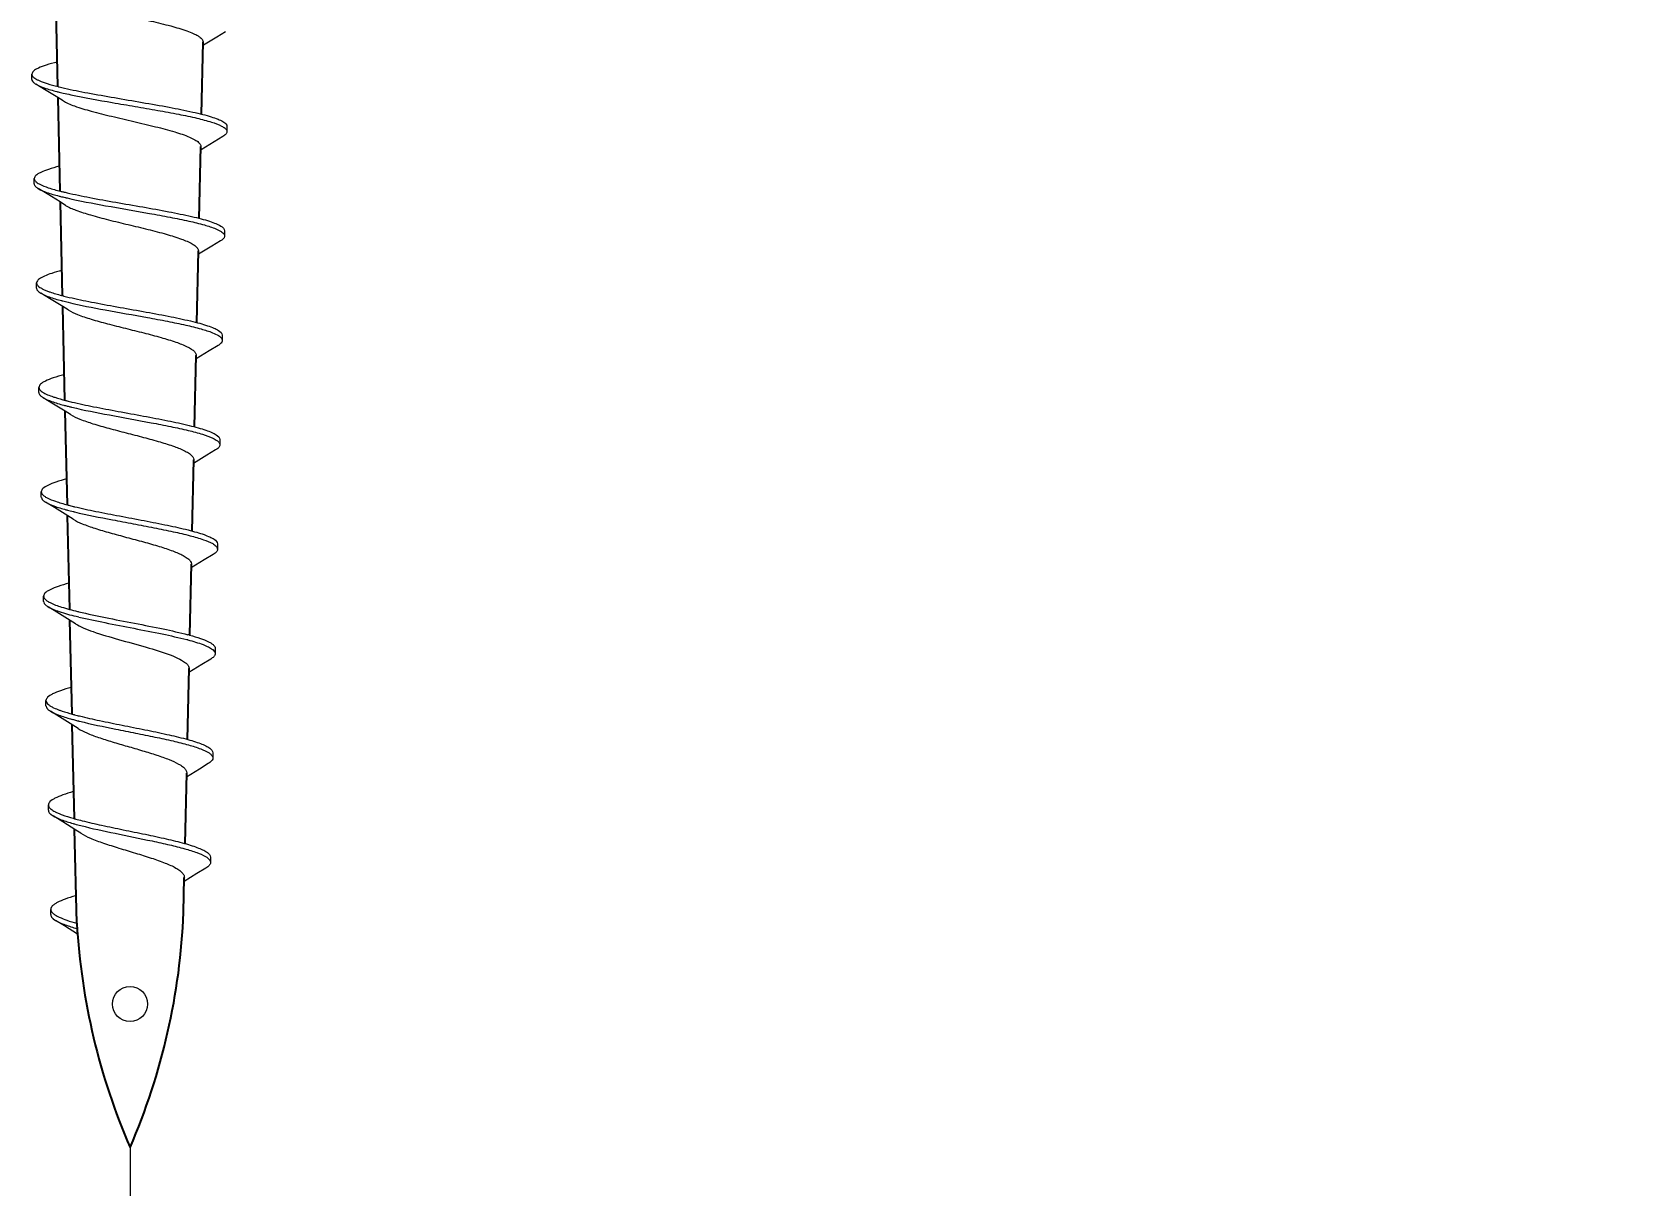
# Model space of a CAD drawing. Header units: millimetres. Extents: x 63062 to 67932, y -25501 to -20708.
# Drawn here: x 64216 to 64827, y -24165 to -23723 of the extents above; entities that cross this region are included whole.
import ezdxf

# ---------------------------------------------------------------- set-up
doc = ezdxf.new("R2010")
doc.units = ezdxf.units.MM
doc.header["$LTSCALE"] = 0.5
doc.layers.get('0').update_dxf_attribs({"lineweight": 13})
doc.layers.add('02 Dimention', color=4, linetype='Continuous', lineweight=5)
doc.layers.add('02___PRT_ALL_AXES', color=7, linetype='Continuous')
doc.styles.add('GB', font='gbeitc.shx', dxfattribs={"width": 0.8, "bigfont": 'gbcbig.shx'})
doc.dimstyles.new('S-030', dxfattribs={"dimscale": 30, "dimtxt": 3, "dimasz": 1, "dimexe": 1.25, "dimexo": 0, "dimtad": 1, "dimdec": 1, "dimdsep": 46, "dimtxsty": 'GB', "dimblk": 'ARCHTICK', "dimcen": 3.5, "dimclrd": 256, "dimclre": 256, "dimclrt": 3, "dimazin": 2, "dimtfac": 1, "dimtdec": 1, "dimtmove": 0, "dimatfit": 3, "dimldrblk": 'DOT', "dimfxl": 1.75, "dimlwd": -1, "dimlwe": -1, "dimarcsym": 0})

# ---------------------------------------------------------------- blocks, each defined once
blk = doc.blocks.new('*U239')
at = {"color": 7, "linetype": 'Continuous'}
for p, q in [((33.21, -774.55), (28.2, -777.6)), ((36.55, -772.54), (33.21, -774.55)), ((28.2, -777.6), (27.98, -777.73)), ((-37.61, -790.74), (-37.61, -788.74)), ((-25.62, -798.93), (-27.72, -797.63)), ((35.62, -812.58), (32.27, -814.6)), ((37.16, -808.74), (37.16, -810.74)), ((27.25, -817.67), (27.08, -817.77)), ((32.27, -814.6), (27.25, -817.67)), ((-36.71, -830.74), (-36.71, -828.74)), ((-24.67, -839), (-26.77, -837.7)), ((36.26, -848.74), (36.26, -850.74)), ((34.68, -852.62), (31.33, -854.65)), ((-35.69, -868.24), (-35.8, -868.74)), ((-35.8, -870.74), (-35.8, -868.74)), ((-26.23, -875.51), (-26.07, -875.55)), ((-23.72, -879.08), (-25.81, -877.77)), ((35.35, -888.74), (35.35, -890.74)), ((33.75, -892.66), (30.38, -894.71)), ((-34.9, -910.74), (-34.9, -908.74)), ((-22.76, -919.16), (-24.86, -917.85)), ((34.45, -928.74), (34.45, -930.74)), ((29.43, -934.77), (24.38, -937.89)), ((32.81, -932.71), (29.43, -934.77)), ((-34, -950.74), (-34, -948.74)), ((-21.8, -959.25), (-23.89, -957.93)), ((-21.8, -956.31), (-21.62, -956.36)), ((33.55, -968.73), (33.55, -970.73)), ((28.48, -974.83), (23.48, -977.93)), ((31.87, -972.76), (28.48, -974.83)), ((-33.1, -990.73), (-33.1, -988.73)), ((-20.83, -999.35), (-22.93, -998.02)), ((30.93, -1012.81), (27.52, -1014.9)), ((32.65, -1008.73), (32.65, -1010.73)), ((27.52, -1014.9), (22.57, -1017.98)), ((-32.2, -1030.73), (-32.2, -1028.73)), ((-19.86, -1039.45), (-21.96, -1038.11)), ((31.75, -1048.73), (31.75, -1050.73)), ((26.57, -1054.97), (21.67, -1058.03)), ((29.99, -1052.87), (26.57, -1054.97)), ((-31.3, -1070.73), (-31.3, -1068.73)), ((-18.9, -1079.55), (-20.79, -1078.33)), ((29.04, -1092.92), (25.61, -1095.04)), ((30.85, -1088.73), (30.85, -1090.73)), ((25.61, -1095.04), (20.77, -1098.09)), ((-30.4, -1110.73), (-30.4, -1108.73))]:
    blk.add_line(p, q, dxfattribs=at)
for points in [[(-27.72, -797.63), (-32.74, -794.57), (-36.08, -792.56)], [(-26.77, -837.7), (-31.8, -834.62), (-35.15, -832.6)], [(31.33, -854.65), (26.29, -857.74), (26.18, -857.81)], [(-25.81, -877.77), (-30.85, -874.68), (-34.21, -872.64)], [(30.38, -894.71), (25.33, -897.81), (25.28, -897.85)], [(-24.86, -917.85), (-29.9, -914.74), (-33.28, -912.69)], [(-23.89, -957.93), (-28.95, -954.8), (-32.34, -952.74)], [(-22.93, -998.02), (-28, -994.86), (-31.4, -992.79)], [(-21.96, -1038.11), (-27.05, -1034.93), (-30.46, -1032.84)], [(-20.79, -1078.33), (-25.73, -1075.22), (-29.51, -1072.9)], [(-20.13, -1118.24), (-25.13, -1115.08), (-28.57, -1112.95)]]:
    blk.add_lwpolyline(points, dxfattribs=at)
blk.add_circle((0, -1145), 6.75, dxfattribs=at)
for centre, radius, start, end in [((26.6, -776.5), 1.45, 355.84007, 8.22723), ((-1.44, -688.73), 107.98, 255.98601, 256.22806), ((2.79, -671.35), 125.87, 256.23809, 257.17989), ((-3.18, -697.71), 100.79, 255.73152, 255.98604), ((0.92, -681.16), 117.84, 255.9968, 256.987), ((10.79, -638.71), 161.42, 256.96892, 258.01557), ((25.66, -816.5), 1.49, 350.05966, 3.03386), ((-2.11, -738.5), 100.13, 255.5039, 255.8268), ((0.05, -727.95), 108.94, 255.82668, 256.12908), ((1.72, -723.26), 115.83, 255.8336, 256.70576), ((3.42, -714.24), 123.06, 256.13438, 256.68753), ((7.48, -697.14), 140.63, 256.68299, 257.00362), ((6.67, -702.59), 137.09, 256.68092, 256.85037), ((8.38, -695.27), 144.61, 256.85023, 257.00152), ((24.7, -856.5), 1.56, 354.40989, 5.38967), ((-1.03, -777.25), 99.5, 255.32902, 255.65766), ((0.87, -769.83), 107.16, 255.65614, 255.8574), ((5.17, -752.65), 124.87, 255.86865, 256.83376), ((-0.76, -778.17), 100.62, 255.42801, 255.63836), ((3.41, -761.79), 117.51, 255.65029, 256.65934), ((23.75, -896.5), 1.6, 0.05132, 3.41846), ((0.13, -819.77), 99.13, 255.09623, 255.4565), ((2.53, -808.5), 108.7, 255.45632, 255.7909), ((2.78, -809.52), 109.71, 255.45734, 255.85876), ((7.09, -790.43), 127.34, 255.79846, 256.66802), ((7.18, -792.01), 127.77, 255.86521, 256.48488), ((11.21, -775.36), 144.9, 256.47554, 256.64055), ((22.79, -936.5), 1.66, 0.04934, 3.42862), ((0.94, -861.61), 97.39, 254.83464, 255.16659), ((3.17, -851.18), 106.11, 255.16647, 255.477), ((5.72, -843.47), 116.15, 255.17931, 256.29741), ((7.66, -833.74), 124.12, 255.4897, 256.27046), ((12.59, -813.71), 144.75, 256.25709, 256.48704), ((13.03, -813.91), 146.59, 256.33119, 256.48633), ((32.32, -970.73), 1.23, 0.00215, 10.59086), ((21.83, -976.5), 1.73, 0.04735, 3.43855), ((16.22, -847.02), 153.91, 256.1239, 256.55318), ((17.54, -839.55), 159.54, 256.33857, 256.54931), ((-5.91, -1111.53), 109.69, 75.15176, 75.36926), ((-3.7, -1101.21), 101.08, 74.77443, 75.15359), ((20.85, -1016.5), 1.8, 352.40598, 3.87126), ((3.23, -942.97), 96.35, 254.35937, 254.73901), ((5.78, -931.63), 106.03, 254.7388, 255.09009), ((6.33, -931.58), 108.15, 254.74145, 255.23598), ((7.67, -924.54), 113.36, 255.08781, 255.23094), ((11.82, -908.72), 129.72, 255.24052, 256.09699), ((11.55, -911.75), 128.65, 255.24235, 255.90907), ((16.17, -893.44), 147.54, 255.89805, 256.06982), ((19.88, -1056.5), 1.87, 348.69121, 3.33773), ((4.35, -981.79), 95.69, 254.14137, 254.48554), ((4.35, -983.79), 95.69, 254.14137, 254.48546), ((6.54, -973.93), 103.85, 254.48432, 254.73343), ((12.08, -953.49), 125.03, 254.74979, 255.90484), ((9.96, -963.46), 116.78, 254.50183, 255.71814), ((18.91, -1096.49), 1.94, 349.62407, 2.93138), ((5.4, -1024.94), 94.7, 253.85875, 254.15953), ((7.54, -1015.41), 102.52, 254.15946, 254.18202), ((11.26, -1004.15), 116.3, 254.18028, 254.26586)]:
    blk.add_arc(centre, radius, start, end, dxfattribs=at)
for points, knots in [([(-26.58, -758.86), (-25.99, -759.22), (-24.62, -759.91), (-21.19, -761.25), (-15.81, -762.83), (-8.44, -764.64), (-0.34, -766.46), (7.78, -768.29), (15.2, -770.1), (20.62, -771.69), (24.09, -773.04), (25.49, -773.74), (26.08, -774.1)], [0, 0, 0, 0, 0.037321, 0.083682, 0.200769, 0.342831, 0.498268, 0.654015, 0.79692, 0.915162, 0.962114, 1, 1, 1, 1]), ([(26.08, -774.1), (26.26, -774.21), (26.86, -774.6), (27.42, -775.08), (27.71, -775.5)], [0, 0, 0, 0, 0.294233, 1, 1, 1, 1]), ([(27.71, -775.5), (27.75, -775.56), (27.91, -775.8), (28.01, -776.08), (28.04, -776.29)], [0, 0, 0, 0, 0.27065, 1, 1, 1, 1]), ([(-27.97, -784.08), (-29.35, -784.43), (-31.77, -785.1), (-34.52, -786.08), (-36.14, -786.93), (-37.09, -787.59), (-37.61, -788.3), (-37.61, -788.74)], [0, 0, 0, 0, 0.38634, 0.680697, 0.792002, 0.880179, 1, 1, 1, 1]), ([(-37.61, -788.74), (-37.61, -788.83), (-37.55, -789.27), (-37.25, -789.64), (-37, -789.88)], [0, 0, 0, 0, 0.219033, 1, 1, 1, 1]), ([(-37.61, -790.74), (-37.61, -790.82), (-37.56, -791.18), (-37.35, -791.51), (-37.16, -791.72)], [0, 0, 0, 0, 0.225905, 1, 1, 1, 1]), ([(-37.16, -791.72), (-37.1, -791.79), (-36.77, -792.11), (-36.39, -792.37), (-36.08, -792.56)], [0, 0, 0, 0, 0.216658, 1, 1, 1, 1]), ([(-37, -789.88), (-36.94, -789.94), (-36.65, -790.19), (-36.34, -790.4), (-36.08, -790.56)], [0, 0, 0, 0, 0.223351, 1, 1, 1, 1]), ([(-36.08, -790.56), (-35.99, -790.61), (-35.59, -790.84), (-35.18, -791.04), (-34.86, -791.19)], [0, 0, 0, 0, 0.229017, 1, 1, 1, 1]), ([(-36.08, -792.56), (-35.08, -793.16), (-32.39, -794.2), (-29.65, -794.97), (-28.02, -795.39)], [0, 0, 0, 0, 0.41111, 1, 1, 1, 1]), ([(-34.86, -791.19), (-33.85, -791.64), (-31.44, -792.49), (-28.98, -793.15), (-27.59, -793.5)], [0, 0, 0, 0, 0.435159, 1, 1, 1, 1]), ([(-25.13, -794.08), (-22.18, -794.76), (-15.81, -796.02), (-5.85, -797.77), (4.57, -799.53), (14.6, -801.29), (22.34, -802.8), (27.71, -804.08), (30.94, -804.97), (33.53, -805.86), (35.26, -806.65), (36.26, -807.32), (36.87, -807.86), (37.16, -808.4), (37.16, -808.74)], [0, 0, 0, 0, 0.140568, 0.301106, 0.468955, 0.630756, 0.77366, 0.834451, 0.886577, 0.92915, 0.961705, 0.974276, 0.984574, 1, 1, 1, 1]), ([(-25.62, -798.93), (-25.02, -799.31), (-23.58, -800.03), (-20.01, -801.42), (-14.43, -803.07), (-6.83, -804.96), (1.4, -806.86), (9.49, -808.75), (16.65, -810.64), (21.7, -812.3), (24.72, -813.73), (25.84, -814.47), (26.26, -814.86)], [0, 0, 0, 0, 0.039251, 0.088055, 0.211007, 0.359085, 0.519066, 0.676284, 0.816329, 0.926819, 0.968258, 1, 1, 1, 1]), ([(-22.73, -796.61), (-17.44, -797.74), (-9.2, -799.2), (1.93, -801.09), (10.41, -802.54), (18.32, -804), (25.21, -805.44), (30.72, -806.87), (33.85, -807.96), (35.08, -808.6)], [0, 0, 0, 0, 0.27446, 0.424627, 0.572856, 0.711228, 0.832411, 0.930164, 1, 1, 1, 1]), ([(35.08, -808.6), (35.54, -808.84), (36.31, -809.29), (36.94, -809.97), (37.07, -810.31)], [0, 0, 0, 0, 0.592203, 1, 1, 1, 1]), ([(36.4, -812.02), (36.35, -812.07), (36.1, -812.27), (35.83, -812.45), (35.62, -812.58)], [0, 0, 0, 0, 0.228493, 1, 1, 1, 1]), ([(37.16, -810.74), (37.16, -810.85), (37.08, -811.35), (36.7, -811.76), (36.4, -812.02)], [0, 0, 0, 0, 0.213657, 1, 1, 1, 1]), ([(26.26, -814.86), (26.36, -814.96), (26.7, -815.29), (26.97, -815.7), (27.08, -816.02)], [0, 0, 0, 0, 0.285891, 1, 1, 1, 1]), ([(-27.09, -824.03), (-28.46, -824.38), (-30.88, -825.05), (-33.62, -826.05), (-35.24, -826.91), (-36.19, -827.58), (-36.71, -828.29), (-36.71, -828.74)], [0, 0, 0, 0, 0.385415, 0.679429, 0.790859, 0.879211, 1, 1, 1, 1]), ([(-36.71, -828.74), (-36.71, -828.84), (-36.64, -829.29), (-36.34, -829.67), (-36.08, -829.92)], [0, 0, 0, 0, 0.218702, 1, 1, 1, 1]), ([(-36.71, -830.74), (-36.71, -830.91), (-36.64, -831.15), (-36.53, -831.36), (-36.49, -831.42)], [0, 0, 0, 0, 0.730352, 1, 1, 1, 1]), ([(-36.49, -831.42), (-36.43, -831.52), (-36.06, -832), (-35.56, -832.35), (-35.15, -832.6)], [0, 0, 0, 0, 0.204669, 1, 1, 1, 1]), ([(-36.08, -829.92), (-36.02, -829.97), (-35.73, -830.23), (-35.4, -830.44), (-35.15, -830.6)], [0, 0, 0, 0, 0.223696, 1, 1, 1, 1]), ([(-34.61, -830.9), (-33.56, -831.45), (-30.91, -832.43), (-28.2, -833.18), (-26.63, -833.57)], [0, 0, 0, 0, 0.422852, 1, 1, 1, 1]), ([(-35.15, -832.6), (-34.15, -833.2), (-31.5, -834.24), (-28.78, -835.02), (-27.18, -835.43)], [0, 0, 0, 0, 0.41264, 1, 1, 1, 1]), ([(-24.15, -834.17), (-21.26, -834.84), (-15.04, -836.1), (-5.35, -837.84), (4.76, -839.58), (14.48, -841.33), (21.95, -842.84), (27.14, -844.1), (30.25, -844.99), (32.79, -845.9), (34.82, -846.84), (36.25, -847.95), (36.25, -848.74)], [0, 0, 0, 0, 0.141836, 0.302989, 0.47092, 0.632446, 0.774917, 0.83551, 0.887456, 0.929936, 0.962476, 1, 1, 1, 1]), ([(-24.15, -836.17), (-19.24, -837.3), (-8.72, -839.27), (4.5, -841.52), (15.13, -843.47), (22.18, -844.89), (28.04, -846.31), (31.47, -847.38), (32.9, -847.98)], [0, 0, 0, 0, 0.258999, 0.550599, 0.689962, 0.815319, 0.920323, 1, 1, 1, 1]), ([(-24.67, -839), (-23.45, -839.77), (-20.27, -841.1), (-14.76, -842.84), (-8.04, -844.6), (-0.68, -846.37), (6.72, -848.15), (13.55, -849.91), (19.26, -851.67), (22.57, -853.01), (23.88, -853.78)], [0, 0, 0, 0, 0.085095, 0.201531, 0.341457, 0.494247, 0.647919, 0.790355, 0.910542, 1, 1, 1, 1]), ([(32.9, -847.98), (33.6, -848.27), (34.73, -848.8), (35.77, -849.61), (36.04, -850.04)], [0, 0, 0, 0, 0.599674, 1, 1, 1, 1]), ([(23.88, -853.78), (24.09, -853.9), (24.8, -854.34), (25.47, -854.87), (25.82, -855.34)], [0, 0, 0, 0, 0.295216, 1, 1, 1, 1]), ([(25.82, -855.34), (25.88, -855.42), (26.09, -855.73), (26.22, -856.09), (26.25, -856.35)], [0, 0, 0, 0, 0.274961, 1, 1, 1, 1]), ([(35.81, -851.74), (35.74, -851.82), (35.4, -852.15), (35, -852.43), (34.68, -852.62)], [0, 0, 0, 0, 0.216386, 1, 1, 1, 1]), ([(36.25, -850.74), (36.25, -850.82), (36.21, -851.19), (36, -851.53), (35.81, -851.74)], [0, 0, 0, 0, 0.226359, 1, 1, 1, 1]), ([(36.04, -850.04), (36.07, -850.09), (36.19, -850.31), (36.25, -850.56), (36.25, -850.74)], [0, 0, 0, 0, 0.269919, 1, 1, 1, 1]), ([(-26.28, -863.99), (-27.51, -864.31), (-29.71, -864.93), (-32.57, -865.96), (-34.55, -866.94), (-35.5, -867.8), (-35.69, -868.24)], [0, 0, 0, 0, 0.364416, 0.653433, 0.863361, 1, 1, 1, 1]), ([(-35.8, -868.74), (-35.8, -868.84), (-35.73, -869.33), (-35.39, -869.74), (-35.11, -869.99)], [0, 0, 0, 0, 0.216719, 1, 1, 1, 1]), ([(-35.8, -870.74), (-35.8, -870.84), (-35.73, -871.33), (-35.39, -871.74), (-35.11, -871.99)], [0, 0, 0, 0, 0.216719, 1, 1, 1, 1]), ([(-35.11, -869.99), (-35.05, -870.05), (-34.77, -870.29), (-34.46, -870.49), (-34.21, -870.64)], [0, 0, 0, 0, 0.225718, 1, 1, 1, 1]), ([(-35.11, -871.99), (-35.05, -872.05), (-34.77, -872.29), (-34.46, -872.49), (-34.21, -872.64)], [0, 0, 0, 0, 0.225712, 1, 1, 1, 1]), ([(-34.21, -870.64), (-34.05, -870.74), (-33.83, -870.86), (-33.61, -870.98), (-33.55, -871.01)], [0, 0, 0, 0, 0.73788, 1, 1, 1, 1]), ([(-34.21, -872.64), (-33.21, -873.25), (-30.56, -874.3), (-27.84, -875.09), (-26.23, -875.51)], [0, 0, 0, 0, 0.413771, 1, 1, 1, 1]), ([(-33.55, -871.01), (-33.43, -871.07), (-32.88, -871.34), (-32.31, -871.58), (-31.87, -871.75)], [0, 0, 0, 0, 0.229275, 1, 1, 1, 1]), ([(-31.87, -871.75), (-31.48, -871.9), (-29.62, -872.58), (-27.73, -873.12), (-26.23, -873.51)], [0, 0, 0, 0, 0.215998, 1, 1, 1, 1]), ([(-23.72, -879.08), (-22.57, -879.8), (-19.66, -881.07), (-14.6, -882.74), (-8.47, -884.42), (-1.72, -886.11), (5.15, -887.81), (11.62, -889.5), (17.2, -891.19), (20.53, -892.46), (21.93, -893.16)], [0, 0, 0, 0, 0.084456, 0.198049, 0.333952, 0.482881, 0.634288, 0.777358, 0.90201, 1, 1, 1, 1]), ([(-23.7, -876.14), (-19, -877.26), (-8.87, -879.2), (3.86, -881.43), (14.16, -883.35), (21.03, -884.76), (26.81, -886.16), (30.22, -887.22), (31.66, -887.8)], [0, 0, 0, 0, 0.256261, 0.545827, 0.685039, 0.811081, 0.917724, 1, 1, 1, 1]), ([(-23.27, -874.24), (-20.45, -874.9), (-14.39, -876.15), (-4.95, -877.88), (4.87, -879.62), (14.29, -881.36), (21.53, -882.86), (26.55, -884.13), (29.55, -885.01), (32.01, -885.91), (33.99, -886.85), (35.35, -887.96), (35.35, -888.74)], [0, 0, 0, 0, 0.142616, 0.304032, 0.47182, 0.632949, 0.774943, 0.835322, 0.887102, 0.929483, 0.962026, 1, 1, 1, 1]), ([(31.66, -887.8), (32.44, -888.12), (33.69, -888.69), (34.85, -889.56), (35.13, -890.03)], [0, 0, 0, 0, 0.603422, 1, 1, 1, 1]), ([(34.91, -891.74), (34.84, -891.82), (34.49, -892.18), (34.08, -892.46), (33.75, -892.66)], [0, 0, 0, 0, 0.215722, 1, 1, 1, 1]), ([(35.35, -890.74), (35.35, -890.82), (35.31, -891.19), (35.1, -891.53), (34.91, -891.74)], [0, 0, 0, 0, 0.227153, 1, 1, 1, 1]), ([(35.13, -890.03), (35.17, -890.08), (35.29, -890.3), (35.35, -890.55), (35.35, -890.74)], [0, 0, 0, 0, 0.269519, 1, 1, 1, 1]), ([(21.93, -893.16), (22.49, -893.44), (23.47, -893.98), (24.36, -894.67), (24.68, -895.03)], [0, 0, 0, 0, 0.562882, 1, 1, 1, 1]), ([(24.68, -895.03), (24.78, -895.14), (25.11, -895.54), (25.33, -896.04), (25.35, -896.41)], [0, 0, 0, 0, 0.285578, 1, 1, 1, 1]), ([(-25.35, -903.92), (-26.72, -904.28), (-29.11, -904.97), (-31.84, -905.99), (-33.45, -906.86), (-34.4, -907.55), (-34.9, -908.28), (-34.9, -908.74)], [0, 0, 0, 0, 0.383352, 0.676712, 0.788292, 0.877116, 1, 1, 1, 1]), ([(-34.9, -908.74), (-34.9, -908.88), (-34.77, -909.58), (-34.18, -910.08), (-33.72, -910.4)], [0, 0, 0, 0, 0.202019, 1, 1, 1, 1]), ([(-34.9, -910.74), (-34.9, -910.8), (-34.88, -911.06), (-34.78, -911.3), (-34.67, -911.47)], [0, 0, 0, 0, 0.237137, 1, 1, 1, 1]), ([(-34.67, -911.47), (-34.62, -911.55), (-34.36, -911.91), (-34.01, -912.2), (-33.72, -912.4)], [0, 0, 0, 0, 0.215467, 1, 1, 1, 1]), ([(-33.28, -912.69), (-32.28, -913.29), (-29.65, -914.35), (-26.96, -915.14), (-25.37, -915.56)], [0, 0, 0, 0, 0.415308, 1, 1, 1, 1]), ([(-32.68, -911.02), (-32.49, -911.12), (-31.62, -911.54), (-30.71, -911.9), (-30, -912.15)], [0, 0, 0, 0, 0.220605, 1, 1, 1, 1]), ([(-30, -912.15), (-29.62, -912.29), (-27.89, -912.87), (-26.14, -913.36), (-24.77, -913.72)], [0, 0, 0, 0, 0.222385, 1, 1, 1, 1]), ([(-22.27, -914.34), (-19.51, -914.99), (-13.61, -916.23), (-4.44, -917.95), (5.07, -919.68), (14.17, -921.41), (21.15, -922.9), (25.98, -924.16), (28.87, -925.03), (31.24, -925.93), (33.15, -926.87), (34.45, -927.98), (34.45, -928.74)], [0, 0, 0, 0, 0.143795, 0.305651, 0.473296, 0.633905, 0.775242, 0.835316, 0.886848, 0.929069, 0.961571, 1, 1, 1, 1]), ([(-22.27, -916.34), (-17.52, -917.47), (-7.4, -919.43), (5.27, -921.7), (15.36, -923.66), (21.95, -925.09), (27.36, -926.52), (30.49, -927.6), (31.77, -928.21)], [0, 0, 0, 0, 0.264532, 0.558355, 0.697271, 0.821104, 0.923591, 1, 1, 1, 1]), ([(-22.76, -919.16), (-21.64, -919.87), (-18.8, -921.14), (-13.9, -922.79), (-7.98, -924.47), (-1.49, -926.15), (5.1, -927.85), (11.3, -929.53), (16.65, -931.21), (19.83, -932.47), (21.17, -933.16)], [0, 0, 0, 0, 0.085951, 0.200357, 0.336451, 0.485082, 0.635877, 0.778231, 0.90228, 1, 1, 1, 1]), ([(31.77, -928.21), (32.36, -928.49), (33.33, -929.01), (34.17, -929.82), (34.34, -930.23)], [0, 0, 0, 0, 0.59843, 1, 1, 1, 1]), ([(21.17, -933.16), (21.71, -933.45), (22.66, -933.99), (23.51, -934.69), (23.82, -935.05)], [0, 0, 0, 0, 0.561895, 1, 1, 1, 1]), ([(23.82, -935.05), (23.92, -935.16), (24.22, -935.55), (24.43, -936.04), (24.45, -936.4)], [0, 0, 0, 0, 0.282895, 1, 1, 1, 1]), ([(33.85, -931.93), (33.78, -931.99), (33.46, -932.29), (33.1, -932.54), (32.81, -932.71)], [0, 0, 0, 0, 0.221626, 1, 1, 1, 1]), ([(34.45, -930.74), (34.45, -930.84), (34.39, -931.29), (34.1, -931.68), (33.85, -931.93)], [0, 0, 0, 0, 0.221293, 1, 1, 1, 1]), ([(-24.26, -943.8), (-25.65, -944.17), (-28.09, -944.88), (-30.87, -945.92), (-32.52, -946.82), (-33.49, -947.52), (-34, -948.27), (-34, -948.74)], [0, 0, 0, 0, 0.382602, 0.676009, 0.787723, 0.876764, 1, 1, 1, 1]), ([(-34, -948.74), (-34, -948.83), (-33.95, -949.28), (-33.67, -949.66), (-33.43, -949.9)], [0, 0, 0, 0, 0.22263, 1, 1, 1, 1]), ([(-34, -950.74), (-34, -950.82), (-33.97, -951.16), (-33.79, -951.48), (-33.62, -951.69)], [0, 0, 0, 0, 0.23038, 1, 1, 1, 1]), ([(-33.62, -951.69), (-33.55, -951.78), (-33.17, -952.19), (-32.71, -952.51), (-32.34, -952.74)], [0, 0, 0, 0, 0.212648, 1, 1, 1, 1]), ([(-33.43, -949.9), (-33.36, -949.98), (-33.03, -950.29), (-32.65, -950.55), (-32.34, -950.74)], [0, 0, 0, 0, 0.22032, 1, 1, 1, 1]), ([(-32.34, -952.74), (-31.35, -953.34), (-28.76, -954.39), (-26.1, -955.18), (-24.54, -955.61)], [0, 0, 0, 0, 0.417054, 1, 1, 1, 1]), ([(-31.8, -951.04), (-30.76, -951.59), (-28.17, -952.58), (-25.52, -953.35), (-23.99, -953.75)], [0, 0, 0, 0, 0.426574, 1, 1, 1, 1]), ([(-21.79, -959.25), (-20.7, -959.95), (-17.94, -961.2), (-13.19, -962.85), (-7.49, -964.52), (-1.26, -966.2), (5.05, -967.88), (10.98, -969.56), (16.09, -971.23), (19.13, -972.48), (20.4, -973.17)], [0, 0, 0, 0, 0.087508, 0.202756, 0.33904, 0.487349, 0.637501, 0.779109, 0.902538, 1, 1, 1, 1]), ([(-21.23, -954.45), (-18.54, -955.1), (-12.8, -956.32), (-3.89, -958.04), (5.3, -959.75), (14.07, -961.47), (20.78, -962.95), (25.43, -964.19), (28.2, -965.06), (30.47, -965.95), (32.32, -966.89), (33.55, -967.99), (33.55, -968.73)], [0, 0, 0, 0, 0.145126, 0.307485, 0.474974, 0.635006, 0.775607, 0.835334, 0.886595, 0.928626, 0.961088, 1, 1, 1, 1]), ([(-21.23, -956.45), (-16.44, -957.6), (-8.93, -959.08), (1.23, -960.99), (9.02, -962.47), (16.29, -963.94), (22.65, -965.4), (27.71, -966.85), (30.59, -967.97), (31.7, -968.61)], [0, 0, 0, 0, 0.271825, 0.421729, 0.570201, 0.709132, 0.831006, 0.929455, 1, 1, 1, 1]), ([(31.7, -968.61), (32.16, -968.88), (32.91, -969.36), (33.46, -970.15), (33.53, -970.51)], [0, 0, 0, 0, 0.592423, 1, 1, 1, 1]), ([(33.55, -970.73), (33.55, -970.85), (33.47, -971.4), (33.08, -971.84), (32.76, -972.12)], [0, 0, 0, 0, 0.215032, 1, 1, 1, 1]), ([(20.4, -973.17), (20.93, -973.46), (21.85, -974.01), (22.67, -974.71), (22.97, -975.07)], [0, 0, 0, 0, 0.56097, 1, 1, 1, 1]), ([(22.97, -975.07), (23.05, -975.18), (23.34, -975.57), (23.53, -976.05), (23.55, -976.39)], [0, 0, 0, 0, 0.280096, 1, 1, 1, 1]), ([(32.76, -972.12), (32.7, -972.18), (32.42, -972.41), (32.11, -972.61), (31.87, -972.76)], [0, 0, 0, 0, 0.227731, 1, 1, 1, 1]), ([(-23.5, -983.77), (-24.87, -984.14), (-27.28, -984.86), (-30.02, -985.9), (-31.64, -986.81), (-32.6, -987.52), (-33.1, -988.27), (-33.1, -988.73)], [0, 0, 0, 0, 0.381257, 0.674164, 0.785898, 0.875273, 1, 1, 1, 1]), ([(-33.1, -988.73), (-33.1, -988.83), (-33.05, -989.28), (-32.77, -989.67), (-32.53, -989.92)], [0, 0, 0, 0, 0.223377, 1, 1, 1, 1]), ([(-32.53, -989.92), (-32.46, -989.99), (-32.11, -990.32), (-31.72, -990.59), (-31.4, -990.79)], [0, 0, 0, 0, 0.219825, 1, 1, 1, 1]), ([(-33.1, -990.73), (-33.1, -990.83), (-33.05, -991.27), (-32.79, -991.65), (-32.55, -991.89)], [0, 0, 0, 0, 0.224163, 1, 1, 1, 1]), ([(-32.55, -991.89), (-32.48, -991.97), (-32.13, -992.31), (-31.72, -992.59), (-31.4, -992.79)], [0, 0, 0, 0, 0.219052, 1, 1, 1, 1]), ([(-31.4, -990.79), (-31.34, -990.82), (-31.1, -990.97), (-30.84, -991.1), (-30.65, -991.2)], [0, 0, 0, 0, 0.237346, 1, 1, 1, 1]), ([(-31.4, -992.79), (-30.82, -993.14), (-29.42, -993.81), (-25.87, -995.11), (-22.86, -995.91), (-20.69, -996.44)], [0, 0, 0, 0, 0.179412, 0.407917, 1, 1, 1, 1]), ([(-30.65, -991.2), (-29.27, -991.91), (-25.77, -993.13), (-22.21, -994.07), (-20.14, -994.58)], [0, 0, 0, 0, 0.421145, 1, 1, 1, 1]), ([(-19.57, -994.72), (-16.22, -995.52), (-9.11, -997.01), (1.68, -999.08), (12.26, -1001.15), (19.07, -1002.67), (22.2, -1003.5)], [0, 0, 0, 0, 0.242442, 0.509997, 0.772383, 1, 1, 1, 1]), ([(-20.83, -999.35), (-19.92, -999.92), (-17.72, -1001), (-12.27, -1003.05), (-4.16, -1005.4), (5.76, -1008.11), (12.4, -1010.12), (15.42, -1011.27)], [0, 0, 0, 0, 0.084355, 0.191835, 0.457162, 0.745696, 1, 1, 1, 1]), ([(-19.57, -996.72), (-16.26, -997.51), (-9.25, -998.98), (1.42, -1001.03), (11.9, -1003.08), (18.67, -1004.58), (21.79, -1005.39)], [0, 0, 0, 0, 0.241667, 0.508439, 0.770841, 1, 1, 1, 1]), ([(22.2, -1005.5), (24.16, -1006.02), (26.85, -1006.79), (29.96, -1008.09), (31.13, -1008.75), (31.59, -1009.11)], [0, 0, 0, 0, 0.602595, 0.827991, 1, 1, 1, 1]), ([(22.84, -1003.67), (24.24, -1004.05), (26.7, -1004.78), (29.5, -1005.85), (31.15, -1006.77), (32.14, -1007.5), (32.65, -1008.26), (32.65, -1008.73)], [0, 0, 0, 0, 0.381036, 0.674256, 0.786076, 0.875412, 1, 1, 1, 1]), ([(15.42, -1011.27), (15.84, -1011.43), (17.33, -1012.02), (18.79, -1012.69), (19.79, -1013.26)], [0, 0, 0, 0, 0.279873, 1, 1, 1, 1]), ([(19.79, -1013.26), (20.29, -1013.55), (21.16, -1014.11), (21.91, -1014.83), (22.18, -1015.19)], [0, 0, 0, 0, 0.561246, 1, 1, 1, 1]), ([(32.33, -1011.62), (32.26, -1011.73), (31.86, -1012.2), (31.35, -1012.56), (30.93, -1012.81)], [0, 0, 0, 0, 0.209269, 1, 1, 1, 1]), ([(31.59, -1009.11), (31.68, -1009.18), (32, -1009.44), (32.29, -1009.75), (32.43, -1010)], [0, 0, 0, 0, 0.284304, 1, 1, 1, 1]), ([(32.65, -1010.73), (32.65, -1010.81), (32.62, -1011.13), (32.47, -1011.43), (32.33, -1011.62)], [0, 0, 0, 0, 0.233895, 1, 1, 1, 1]), ([(32.43, -1010), (32.47, -1010.06), (32.59, -1010.29), (32.65, -1010.55), (32.65, -1010.73)], [0, 0, 0, 0, 0.268017, 1, 1, 1, 1]), ([(22.18, -1015.19), (22.25, -1015.29), (22.48, -1015.64), (22.63, -1016.07), (22.65, -1016.37)], [0, 0, 0, 0, 0.274105, 1, 1, 1, 1]), ([(-22.59, -1023.69), (-23.96, -1024.07), (-26.37, -1024.8), (-29.11, -1025.86), (-30.73, -1026.78), (-31.7, -1027.5), (-32.2, -1028.26), (-32.2, -1028.73)], [0, 0, 0, 0, 0.380178, 0.672745, 0.784643, 0.874228, 1, 1, 1, 1]), ([(-32.2, -1028.73), (-32.2, -1028.89), (-32.05, -1029.66), (-31.4, -1030.2), (-30.9, -1030.55)], [0, 0, 0, 0, 0.20142, 1, 1, 1, 1]), ([(-32.2, -1030.73), (-32.2, -1030.81), (-32.17, -1031.13), (-32.03, -1031.43), (-31.88, -1031.63)], [0, 0, 0, 0, 0.234185, 1, 1, 1, 1]), ([(-31.88, -1031.63), (-31.83, -1031.71), (-31.54, -1032.06), (-31.19, -1032.35), (-30.9, -1032.55)], [0, 0, 0, 0, 0.218053, 1, 1, 1, 1]), ([(-30.46, -1032.84), (-29.47, -1033.44), (-26.91, -1034.51), (-24.28, -1035.32), (-22.74, -1035.75)], [0, 0, 0, 0, 0.419989, 1, 1, 1, 1]), ([(-29.85, -1031.18), (-29.66, -1031.28), (-28.77, -1031.72), (-27.86, -1032.09), (-27.14, -1032.36)], [0, 0, 0, 0, 0.22188, 1, 1, 1, 1]), ([(-27.14, -1032.36), (-26.77, -1032.49), (-25.12, -1033.07), (-23.44, -1033.56), (-22.13, -1033.92)], [0, 0, 0, 0, 0.224354, 1, 1, 1, 1]), ([(-19.35, -1034.64), (-16.79, -1035.27), (-11.37, -1036.48), (-3, -1038.17), (5.58, -1039.87), (13.74, -1041.56), (19.96, -1043.02), (24.25, -1044.25), (26.82, -1045.11), (28.91, -1045.99), (30.65, -1046.93), (31.75, -1048.02), (31.75, -1048.73)], [0, 0, 0, 0, 0.147223, 0.310286, 0.477397, 0.636379, 0.775722, 0.834886, 0.885712, 0.92749, 0.959962, 1, 1, 1, 1]), ([(-19.35, -1036.64), (-14.76, -1037.78), (-7.59, -1039.25), (2.06, -1041.17), (9.39, -1042.64), (16.18, -1044.12), (22.07, -1045.57), (26.7, -1047.02), (29.3, -1048.14), (30.27, -1048.78)], [0, 0, 0, 0, 0.277182, 0.428326, 0.577035, 0.71525, 0.835575, 0.931853, 1, 1, 1, 1]), ([(-19.86, -1039.45), (-18.83, -1040.11), (-16.27, -1041.34), (-11.89, -1042.95), (-6.7, -1044.59), (-1.06, -1046.23), (4.65, -1047.88), (10.02, -1049.52), (14.68, -1051.16), (17.46, -1052.38), (18.63, -1053.05)], [0, 0, 0, 0, 0.090388, 0.206672, 0.342484, 0.489362, 0.637788, 0.778074, 0.901235, 1, 1, 1, 1]), ([(30.27, -1048.78), (30.41, -1048.88), (30.88, -1049.21), (31.31, -1049.62), (31.52, -1049.97)], [0, 0, 0, 0, 0.293924, 1, 1, 1, 1]), ([(31.75, -1050.73), (31.75, -1050.87), (31.63, -1051.55), (31.1, -1052.06), (30.68, -1052.39)], [0, 0, 0, 0, 0.208149, 1, 1, 1, 1]), ([(31.52, -1049.97), (31.56, -1050.03), (31.69, -1050.27), (31.75, -1050.54), (31.75, -1050.73)], [0, 0, 0, 0, 0.26848, 1, 1, 1, 1]), ([(18.63, -1053.05), (19.16, -1053.34), (20.08, -1053.92), (20.89, -1054.66), (21.18, -1055.03)], [0, 0, 0, 0, 0.559264, 1, 1, 1, 1]), ([(21.18, -1055.03), (21.27, -1055.14), (21.55, -1055.54), (21.73, -1056.03), (21.75, -1056.39)], [0, 0, 0, 0, 0.277524, 1, 1, 1, 1]), ([(30.68, -1052.39), (30.63, -1052.43), (30.41, -1052.6), (30.17, -1052.75), (29.99, -1052.87)], [0, 0, 0, 0, 0.234532, 1, 1, 1, 1]), ([(-21.74, -1063.63), (-23.11, -1064.01), (-25.5, -1064.75), (-28.23, -1065.82), (-29.84, -1066.75), (-30.8, -1067.49), (-31.3, -1068.26), (-31.3, -1068.73)], [0, 0, 0, 0, 0.378909, 0.671082, 0.783055, 0.87294, 1, 1, 1, 1]), ([(-31.3, -1068.73), (-31.3, -1068.86), (-31.21, -1069.45), (-30.79, -1069.93), (-30.44, -1070.23)], [0, 0, 0, 0, 0.214768, 1, 1, 1, 1]), ([(-31.3, -1070.73), (-31.3, -1070.86), (-31.21, -1071.45), (-30.79, -1071.93), (-30.44, -1072.23)], [0, 0, 0, 0, 0.214768, 1, 1, 1, 1]), ([(-30.44, -1070.23), (-30.38, -1070.29), (-30.08, -1070.53), (-29.77, -1070.74), (-29.52, -1070.89)], [0, 0, 0, 0, 0.228415, 1, 1, 1, 1]), ([(-30.44, -1072.23), (-30.38, -1072.29), (-30.08, -1072.53), (-29.76, -1072.74), (-29.51, -1072.9)], [0, 0, 0, 0, 0.228351, 1, 1, 1, 1]), ([(-29.51, -1072.9), (-28.52, -1073.5), (-25.96, -1074.58), (-23.33, -1075.4), (-21.79, -1075.84)], [0, 0, 0, 0, 0.421374, 1, 1, 1, 1]), ([(-28.82, -1071.28), (-28.7, -1071.35), (-28.17, -1071.62), (-27.62, -1071.86), (-27.2, -1072.03)], [0, 0, 0, 0, 0.231618, 1, 1, 1, 1]), ([(-27.2, -1072.03), (-26.81, -1072.19), (-25.04, -1072.87), (-23.22, -1073.43), (-21.79, -1073.84)], [0, 0, 0, 0, 0.218815, 1, 1, 1, 1]), ([(-18.37, -1074.75), (-15.88, -1075.38), (-10.63, -1076.57), (-2.53, -1078.25), (5.75, -1079.93), (13.59, -1081.61), (19.56, -1083.07), (23.68, -1084.28), (26.14, -1085.14), (28.13, -1086.01), (29.81, -1086.95), (30.85, -1088.03), (30.85, -1088.73)], [0, 0, 0, 0, 0.14842, 0.311885, 0.478781, 0.637168, 0.775796, 0.834652, 0.885224, 0.92687, 0.95934, 1, 1, 1, 1]), ([(-18.89, -1079.55), (-17.73, -1080.31), (-14.84, -1081.67), (-9.91, -1083.48), (-4.13, -1085.3), (1.99, -1087.13), (7.93, -1088.96), (13.15, -1090.78), (16.83, -1092.38), (19.02, -1093.75), (19.83, -1094.46), (20.13, -1094.82)], [0, 0, 0, 0, 0.098794, 0.226542, 0.374205, 0.53011, 0.681578, 0.816385, 0.924354, 0.966259, 1, 1, 1, 1]), ([(-18.85, -1076.63), (-14.51, -1077.74), (-5.38, -1079.68), (5.99, -1081.96), (14.89, -1083.92), (20.62, -1085.35), (25.23, -1086.76), (27.87, -1087.85), (28.9, -1088.46)], [0, 0, 0, 0, 0.272296, 0.568086, 0.705914, 0.827512, 0.926941, 1, 1, 1, 1]), ([(28.9, -1088.46), (29.07, -1088.56), (29.64, -1088.92), (30.18, -1089.35), (30.46, -1089.72)], [0, 0, 0, 0, 0.293565, 1, 1, 1, 1]), ([(30.04, -1092.19), (29.97, -1092.26), (29.66, -1092.52), (29.31, -1092.76), (29.04, -1092.92)], [0, 0, 0, 0, 0.226693, 1, 1, 1, 1]), ([(30.85, -1090.73), (30.85, -1090.86), (30.77, -1091.43), (30.37, -1091.9), (30.04, -1092.19)], [0, 0, 0, 0, 0.216714, 1, 1, 1, 1]), ([(30.46, -1089.72), (30.53, -1089.8), (30.73, -1090.1), (30.85, -1090.47), (30.85, -1090.73)], [0, 0, 0, 0, 0.278332, 1, 1, 1, 1]), ([(20.13, -1094.82), (20.24, -1094.94), (20.59, -1095.4), (20.83, -1095.98), (20.85, -1096.39)], [0, 0, 0, 0, 0.28225, 1, 1, 1, 1]), ([(-20.86, -1103.55), (-22.22, -1103.94), (-24.61, -1104.69), (-27.33, -1105.78), (-28.94, -1106.72), (-29.91, -1107.47), (-30.4, -1108.25), (-30.4, -1108.73)], [0, 0, 0, 0, 0.377634, 0.669487, 0.78154, 0.871752, 1, 1, 1, 1]), ([(-30.4, -1108.73), (-30.4, -1108.84), (-30.34, -1109.3), (-30.07, -1109.71), (-29.82, -1109.98)], [0, 0, 0, 0, 0.224911, 1, 1, 1, 1]), ([(-30.4, -1110.73), (-30.4, -1110.85), (-30.32, -1111.41), (-29.94, -1111.88), (-29.62, -1112.18)], [0, 0, 0, 0, 0.218106, 1, 1, 1, 1]), ([(-29.82, -1109.98), (-29.74, -1110.06), (-29.36, -1110.43), (-28.92, -1110.74), (-28.57, -1110.95)], [0, 0, 0, 0, 0.218866, 1, 1, 1, 1]), ([(-29.62, -1112.18), (-29.55, -1112.24), (-29.22, -1112.53), (-28.86, -1112.78), (-28.57, -1112.95)], [0, 0, 0, 0, 0.225484, 1, 1, 1, 1]), ([(-28.57, -1110.95), (-28.47, -1111.02), (-28, -1111.29), (-27.52, -1111.53), (-27.14, -1111.71)], [0, 0, 0, 0, 0.229946, 1, 1, 1, 1]), ([(-27.14, -1111.71), (-26.18, -1112.15), (-23.97, -1113), (-21.71, -1113.69), (-20.45, -1114.04)], [0, 0, 0, 0, 0.446319, 1, 1, 1, 1]), ([(-28.57, -1112.95), (-27.58, -1113.56), (-25.05, -1114.64), (-22.44, -1115.47), (-20.93, -1115.91)], [0, 0, 0, 0, 0.423026, 1, 1, 1, 1])]:
    blk.add_open_spline(points, degree=3, knots=knots, dxfattribs=at)
for points in [[(37.07, -810.31), (37.13, -810.45), (37.16, -810.59), (37.16, -810.74)], [(27.08, -816.02), (27.12, -816.15), (27.15, -816.29), (27.15, -816.42)], [(-35.15, -830.6), (-34.97, -830.7), (-34.79, -830.8), (-34.61, -830.9)], [(25.35, -896.5), (25.35, -896.62), (25.34, -896.74), (25.31, -896.86)], [(-33.72, -910.4), (-33.58, -910.5), (-33.43, -910.6), (-33.28, -910.69)], [(-33.28, -910.69), (-33.08, -910.81), (-32.88, -910.92), (-32.68, -911.02)], [(-33.72, -912.4), (-33.58, -912.5), (-33.43, -912.6), (-33.28, -912.69)], [(34.34, -930.23), (34.41, -930.39), (34.45, -930.56), (34.45, -930.74)], [(24.45, -936.5), (24.45, -936.62), (24.44, -936.75), (24.41, -936.87)], [(-32.34, -950.74), (-32.16, -950.84), (-31.98, -950.94), (-31.8, -951.04)], [(23.55, -976.5), (23.55, -976.62), (23.54, -976.75), (23.51, -976.87)], [(-30.9, -1030.55), (-30.76, -1030.65), (-30.61, -1030.75), (-30.46, -1030.84)], [(-30.9, -1032.55), (-30.76, -1032.65), (-30.61, -1032.75), (-30.46, -1032.84)], [(-30.46, -1030.84), (-30.26, -1030.96), (-30.06, -1031.07), (-29.85, -1031.18)], [(-29.52, -1070.89), (-29.29, -1071.03), (-29.06, -1071.16), (-28.82, -1071.28)]]:
    blk.add_open_spline(points, degree=3, dxfattribs=at)
at = {"layer": '02___PRT_ALL_AXES', "color": 7, "linetype": 'Continuous'}
for p, q in [((-27.63, -793.44), (-28.44, -757.72)), ((27.39, -804.08), (28.01, -776.5)), ((-26.73, -833.5), (-27.53, -797.75)), ((26.49, -843.99), (27.11, -816.5)), ((-25.83, -873.6), (-26.63, -837.79)), ((25.59, -883.91), (26.21, -856.5)), ((-24.92, -913.64), (-25.73, -877.83)), ((24.69, -923.88), (25.31, -896.5)), ((-24.02, -953.69), (-24.83, -917.87)), ((23.79, -963.82), (24.41, -936.5)), ((-23.12, -993.76), (-23.93, -957.91)), ((22.9, -1003.52), (23.51, -976.5)), ((-22.22, -1033.86), (-23.03, -997.96)), ((22, -1043.66), (22.61, -1016.49)), ((-21.31, -1073.96), (-22.12, -1038.01)), ((21.1, -1083.59), (21.71, -1056.49)), ((-20.41, -1114.01), (-21.22, -1078.06)), ((20.5, -1109.98), (20.81, -1096.49))]:
    blk.add_line(p, q, dxfattribs=at)
for centre, radius, start, end in [((-230.69, -1100.11), 251.39, 336.58824, 357.75168), ((233.88, -1099.07), 254.73, 183.363, 203.34356)]:
    blk.add_arc(centre, radius, start, end, dxfattribs=at)
blk = doc.blocks.new('_ArchTick')
at = {"color": 0, "linetype": 'ByBlock', "const_width": 0.15}
blk.add_lwpolyline([(-0.5, -0.5), (0.5, 0.5)], dxfattribs=at)
blk = doc.blocks.new('*D259')
at = {"layer": '02 Dimention', "transparency": 16777216}
for p, q in [((64253.26, -24150.78), (64253.26, -24688.28)), ((66653.26, -24450.78), (66653.26, -24688.28)), ((64253.26, -24650.78), (66653.26, -24650.78))]:
    blk.add_line(p, q, dxfattribs=at)
at = {"layer": '02 Dimention', "transparency": 16777216, "xscale": 30, "yscale": 30, "zscale": 30, "rotation": 180}
blk.add_blockref('_ArchTick', (64253.26, -24650.78), dxfattribs=at)
at = {"layer": '02 Dimention', "transparency": 16777216, "xscale": 30, "yscale": 30, "zscale": 30}
blk.add_blockref('_ArchTick', (66653.26, -24650.78), dxfattribs=at)
at = {"layer": '02 Dimention', "color": 3, "transparency": 16777216, "insert": (65453.26, -24587.03), "char_height": 90, "attachment_point": 5, "style": 'GB'}
blk.add_mtext('2400', dxfattribs=at)
blk = doc.blocks.new('_Dot')
at = {"color": 0, "linetype": 'ByBlock', "lineweight": -2}
blk.add_line((-0.5, 0), (-1, 0), dxfattribs=at)
at = {"color": 0, "linetype": 'ByBlock', "const_width": 0.5}
blk.add_lwpolyline([(-0.25, 0, 1), (0.25, 0, 1)], format="xyb", close=True, dxfattribs=at)

msp = doc.modelspace()

# ---------------------------------------------------------------- block references
msp.add_blockref('*U239', (64253.26, -22950.78))

# ---------------------------------------------------------------- dimensions: what is measured, and where the dimension line sits
at = {"layer": '02 Dimention'}
dim = msp.add_linear_dim(base=(66653.26, -24650.78), p1=(64253.26, -24150.78), p2=(66653.26, -24450.78), dimstyle='S-030', dxfattribs=at)
dim.commit()
dim.dimension.update_dxf_attribs({"geometry": '*D259', "text_midpoint": (65453.26, -24650.78), "dimtype": 160})

doc.saveas('drawing.dxf')
